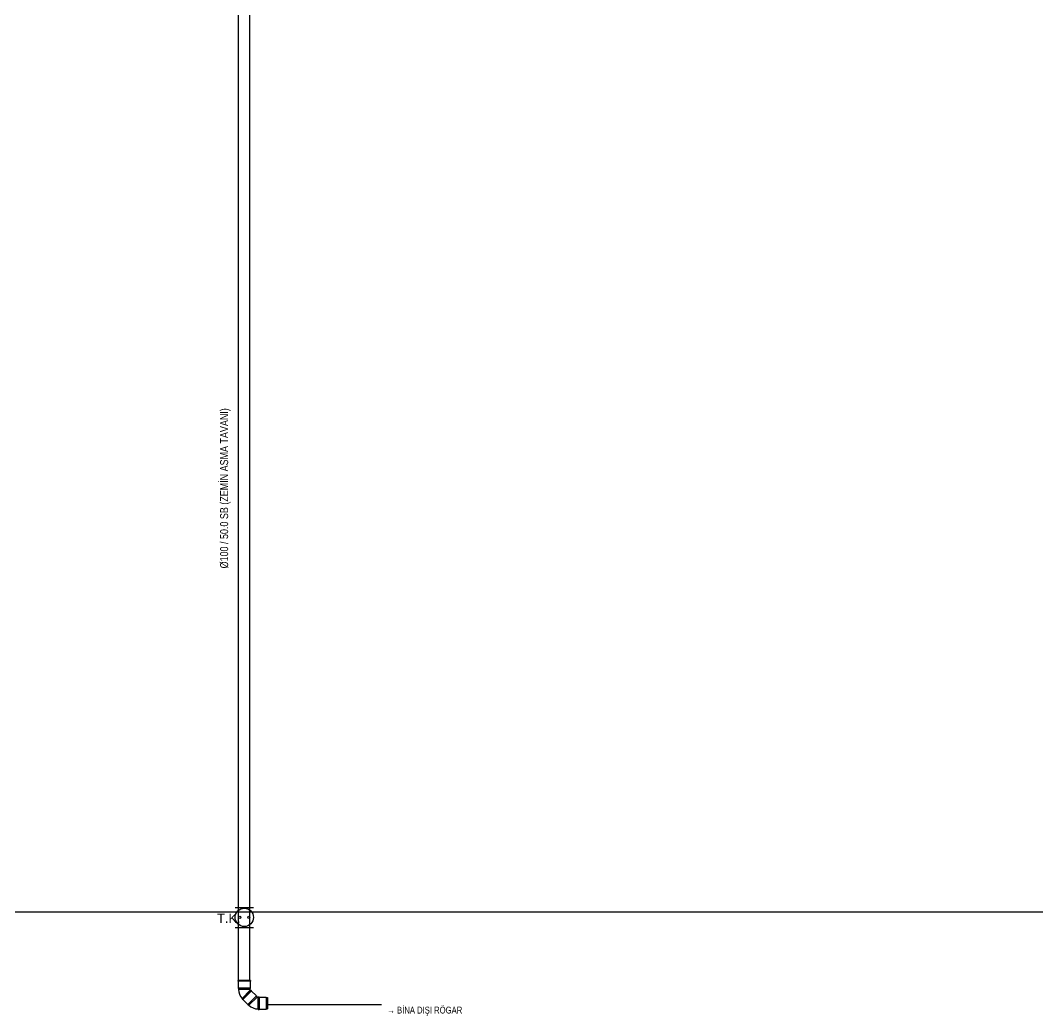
# Model space of a CAD drawing. Header units: centimetres. Extents: x 247996 to 315152, y -468471 to -440326.
# Drawn here: x 266004 to 266894, y -445941 to -445071 of the extents above; entities that cross this region are included whole.
import ezdxf
from ezdxf.enums import TextEntityAlignment as Align

# ---------------------------------------------------------------- set-up
doc = ezdxf.new("R2010")
doc.units = ezdxf.units.CM
doc.layers.add('SCOTT-MTY-PISSU-CAP', color=211, linetype='Continuous', lineweight=30)
for name, color, linetype in [('SCOTT-MTY-PVC', 43, 'Continuous'), ('SCOTT-MTY-ROGAR', 5, 'Continuous'), ('SCOTT-MTY-SEMA', 8, 'Continuous'), ('SCOTT-MTY-VANA', 1, 'Continuous')]:
    doc.layers.add(name, color=color, linetype=linetype)
doc.styles.add('MTYCAPLT', font='arial.ttf')
doc.styles.add('ROTAS', font='arial.ttf')

# ---------------------------------------------------------------- blocks, each defined once
blk = doc.blocks.new('MTY-TEMIZLEME KAPAGI KOLON')
at = {"layer": 'SCOTT-MTY-VANA', "color": 1, "ltscale": 75}
for p, q in [((-10, 11), (10, 11)), ((-10, -11), (10, -11))]:
    blk.add_line(p, q, dxfattribs=at)
for centre, radius in [((0, 0), 10), ((-5, 0), 1.25), ((5, 0), 1.25)]:
    blk.add_circle(centre, radius, dxfattribs=at)
at = {"layer": 'SCOTT-MTY-VANA', "color": 1, "ltscale": 75, "style": 'MTYCAPLT'}
blk.add_attdef('TK', (-29.6, -6), '', height=10, dxfattribs=at)
blk = doc.blocks.new('PVC DIRSEK')
at = {"layer": 'SCOTT-MTY-PVC', "color": 43}
for p, q in [((-5.5, 0), (-5.5, -0.6)), ((5.5, 0), (-5.5, 0)), ((5.5, -0.6), (-5.5, -0.6)), ((-5.3, -0.6), (-5.3, -6.85)), ((5.3, -6.85), (-5.3, -6.85)), ((-5.3, -6.85), (-5, -7.99)), ((5, -7.99), (-5, -7.99)), ((5.29, -8.7), (-1.78, -15.77)), ((5.3, -6.85), (5, -7.99)), ((5.29, -8.7), (5.58, -8.98)), ((5.3, -0.6), (5.3, -6.85)), ((5.5, 0), (5.5, -0.6)), ((5.88, -8.67), (5.51, -9.04)), ((5.88, -8.67), (5.58, -8.98)), ((5.88, -8.67), (6.31, -9.1)), ((5.88, -8.67), (6.31, -9.1)), ((-1.5, -16.05), (-1.89, -16.45)), ((-1.56, -16.12), (-1.89, -16.45)), ((-1.89, -16.45), (-1.47, -16.88)), ((-1.89, -16.45), (-1.47, -16.88)), ((-1.78, -15.77), (-1.5, -16.05)), ((5.58, -8.98), (-1.56, -16.12)), ((-1.33, -16.73), (-1.47, -16.88)), ((-1.33, -16.73), (-1.47, -16.88)), ((6.31, -9.1), (-1.33, -16.73)), ((6.17, -9.24), (-1.33, -16.73)), ((-1.33, -16.73), (3.09, -21.15)), ((10.59, -13.66), (3.09, -21.15)), ((11.18, -14.68), (4.11, -21.75)), ((6.31, -9.1), (6.17, -9.24)), ((6.17, -9.24), (10.59, -13.66)), ((10.59, -13.66), (11.18, -14.68)), ((11.89, -14.97), (11.89, -24.97)), ((11.89, -14.97), (12.29, -14.97)), ((12.29, -14.53), (12.29, -14.97)), ((12.29, -14.53), (12.89, -14.53)), ((12.29, -14.97), (12.29, -25.03)), ((12.89, -14.53), (12.89, -14.73)), ((12.89, -14.73), (12.89, -25.33)), ((12.89, -14.73), (19.14, -14.73)), ((19.14, -14.73), (20.28, -15.07)), ((19.14, -14.73), (19.14, -25.33)), ((20.28, -15.07), (20.28, -25)), ((3.09, -21.15), (4.11, -21.75)), ((11.89, -24.97), (12.29, -24.97)), ((12.29, -24.97), (12.29, -25.53)), ((12.29, -25.53), (12.89, -25.53)), ((12.89, -25.33), (19.14, -25.33)), ((12.89, -25.33), (12.89, -25.53)), ((19.14, -25.33), (20.28, -25))]:
    blk.add_line(p, q, dxfattribs=at)
for centre, radius, start, end in [((6, -7.99), 11, 180, 225), ((6, -7.99), 1, 180, 225), ((11.89, -13.97), 1, 225, 270), ((11.89, -13.97), 11, 225, 270)]:
    blk.add_arc(centre, radius, start, end, dxfattribs=at)

msp = doc.modelspace()

# ---------------------------------------------------------------- linework, layer by layer
at = {"layer": 'SCOTT-MTY-PVC'}
for p, q in [((266195, -445910), (266195, -441990)), ((266205, -445910), (266205, -441990)), ((266220, -445931), (266320, -445931))]:
    msp.add_line(p, q, dxfattribs=at)
at = {"layer": 'SCOTT-MTY-SEMA'}
msp.add_lwpolyline([(258900, -445850), (276550, -445850)], dxfattribs=at)

# ---------------------------------------------------------------- block references
at = {"layer": 'SCOTT-MTY-PISSU-CAP'}
ref = msp.add_blockref('MTY-TEMIZLEME KAPAGI KOLON', (266200, -445855), dxfattribs=dict(at, xscale=0.8, yscale=0.8))
ref.add_attrib('TK', 'T.K.', (266176.32, -445859.77), dxfattribs={"height": 8, "style": 'MTYCAPLT'})
at = {"layer": 'SCOTT-MTY-PVC'}
msp.add_blockref('PVC DIRSEK', (266200, -445910), dxfattribs=at)

# ---------------------------------------------------------------- texts
at = {"layer": 'SCOTT-MTY-PISSU-CAP', "style": 'ROTAS', "width": 0.8}
msp.add_text('Ø100 / 50.0 SB (ZEMİN ASMA TAVANI)', height=7, rotation=90, dxfattribs=at).set_placement((266188, -445550), align=Align.BOTTOM_LEFT)
at = {"layer": 'SCOTT-MTY-ROGAR', "style": 'ROTAS', "width": 0.8}
msp.add_text('→ BİNA DIŞI RÖGAR', height=6, dxfattribs=at).set_placement((266325, -445936), align=Align.MIDDLE_LEFT)

doc.saveas('drawing.dxf')
